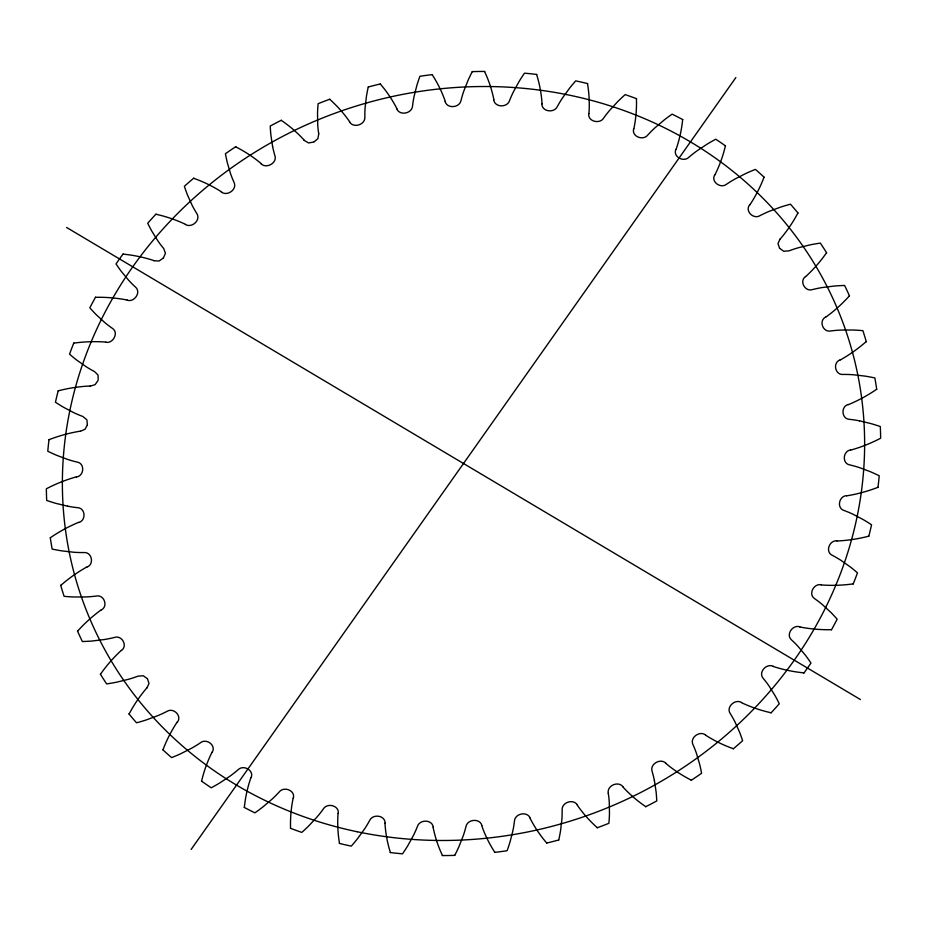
<?xml version="1.0" encoding="UTF-8"?>
<svg xmlns="http://www.w3.org/2000/svg" width="927" height="927" viewBox="0 0 927 927"><rect width="100%" height="100%" fill="white"/><g stroke="black" fill="none" stroke-linecap="round" stroke-linejoin="round"><path stroke-width="1.39" d="M338.251 813.431C339.375 805.412 327.046 802.492 323.28 809.028A115.342 106.327 -20.1 0 1 317.196 816.814L309.085 825.563A176.049 162.295 -20.1 0 1 301.808 832.4A420.928 388.042 -20.1 0 1 290.418 828.274M588.749 113.569C587.614 121.588 599.954 124.508 603.72 117.972A115.342 106.327 -20.1 0 1 609.804 110.186L617.915 101.437A176.049 162.295 -20.1 0 1 625.192 94.6A420.928 388.042 -20.1 0 1 636.582 98.725M87.347 424.775L86.918 419.827L82.816 416.466A115.342 106.327 -20.1 0 1 73.847 412.7L63.592 407.301A176.049 162.295 -20.1 0 1 55.446 402.202A420.928 388.042 -20.1 0 1 58.216 390.684M87.3 425.029L85.052 429.236L80.255 431.356M293.338 798.205C295.574 790.372 283.662 785.934 279.166 792.04A115.342 106.327 -20.1 0 1 272.132 799.097L262.967 806.884A176.049 162.295 -20.1 0 1 254.89 812.852A420.928 388.042 -20.1 0 1 244.207 807.394M633.662 128.795C631.414 136.64 643.338 141.055 647.834 134.96A115.342 106.327 -20.1 0 1 654.868 127.903L664.033 120.116A176.049 162.295 -20.1 0 1 672.11 114.148A420.928 388.042 -20.1 0 1 682.793 119.606M98.192 379.711L98.053 375.111L94.612 371.623A115.342 106.327 -20.1 0 1 86.269 366.802L76.883 360.197A176.049 162.295 -20.1 0 1 69.537 354.149A420.928 388.042 -20.1 0 1 73.801 342.978M97.88 380.707L95.11 384.635L90.093 386.2M251.101 777.695C254.404 770.221 243.152 764.277 237.961 769.873A115.342 106.327 -20.1 0 1 230.081 776.096L220.012 782.782A176.049 162.295 -20.1 0 1 211.252 787.788A420.928 388.042 -20.1 0 1 201.46 781.079M675.899 149.305C672.573 156.79 683.859 162.712 689.039 157.126A115.342 106.327 -20.1 0 1 696.919 150.904L706.988 144.218A176.049 162.295 -20.1 0 1 715.748 139.212A420.928 388.042 -20.1 0 1 725.54 145.921M212.213 752.237C216.524 745.262 206.153 737.857 200.302 742.875A115.342 106.327 -20.1 0 1 191.715 748.159L180.904 753.651A176.049 162.295 -20.1 0 1 171.599 757.614A420.928 388.042 -20.1 0 1 162.839 749.758M714.787 174.763C710.464 181.762 720.858 189.131 726.698 184.125A115.342 106.327 -20.1 0 1 735.285 178.841L746.096 173.349A176.049 162.295 -20.1 0 1 755.401 169.386A420.928 388.042 -20.1 0 1 764.161 177.242M177.3 722.226C182.457 715.957 173.384 707.174 166.93 711.415A115.342 106.327 -20.1 0 1 157.636 715.725L146.246 719.943A176.049 162.295 -20.1 0 1 136.547 722.805A420.928 388.042 -20.1 0 1 128.957 713.929M749.7 204.774C744.474 211.124 753.767 219.884 760.198 215.528A115.342 106.327 -20.1 0 1 769.364 211.275L780.754 207.057A176.049 162.295 -20.1 0 1 790.453 204.195A420.928 388.042 -20.1 0 1 798.043 213.071M191.147 849.433L735.853 77.567M163.279 258.042L159.166 260.985L153.859 260.765M163.442 257.833L165.458 253.256L163.685 248.494A115.342 106.327 -20.1 0 1 157.984 241.032L152.04 231.518A176.049 162.295 -20.1 0 1 147.717 223.233A420.928 388.042 -20.1 0 1 155.979 214.102M146.883 688.124L149.015 683.431L147.509 678.993M780.117 238.876L777.985 243.569L779.491 248.007M121.472 650.487C128.077 645.76 121.75 634.694 114.299 637.486A115.342 106.327 -20.1 0 1 104.403 639.514L92.41 640.986A176.049 162.295 -20.1 0 1 82.376 641.53A420.928 388.042 -20.1 0 1 77.486 631.032M805.528 276.513C798.9 281.252 805.262 292.306 812.701 289.514A115.342 106.327 -20.1 0 1 822.597 287.486L834.59 286.014A176.049 162.295 -20.1 0 1 844.624 285.47A420.928 388.042 -20.1 0 1 849.514 295.968M101.449 609.908C108.529 606.084 103.94 594.184 96.118 596.073A115.342 106.327 -20.1 0 1 86.095 596.93L74.079 596.988A176.049 162.295 -20.1 0 1 64.114 596.339A420.928 388.042 -20.1 0 1 60.695 585.285M825.551 317.092C818.425 320.939 823.083 332.816 830.882 330.927A115.342 106.327 -20.1 0 1 840.905 330.07L852.921 330.012A176.049 162.295 -20.1 0 1 862.886 330.661A420.928 388.042 -20.1 0 1 866.305 341.715M87.138 567.011C94.566 564.114 91.808 551.658 83.731 552.562A115.342 106.327 -20.1 0 1 73.743 552.249L61.889 550.881A176.049 162.295 -20.1 0 1 52.155 549.062A420.928 388.042 -20.1 0 1 50.267 537.614M839.862 359.989C832.423 362.897 835.215 375.342 843.269 374.438A115.342 106.327 -20.1 0 1 853.257 374.751L865.111 376.119A176.049 162.295 -20.1 0 1 874.845 377.938A420.928 388.042 -20.1 0 1 876.733 389.386M314.23 141.796L317.926 138.587L318.737 133.72M313.732 142.028L308.61 142.955L304.068 140.325M78.76 522.492C86.396 520.51 85.516 507.799 77.335 507.648A115.342 106.327 -20.1 0 1 67.532 506.154M848.24 404.508C840.58 406.478 841.519 419.213 849.665 419.352A115.342 106.327 -20.1 0 1 859.468 420.846M76.454 477.034C84.172 475.98 85.157 463.257 77.022 462.052A115.342 106.327 -20.1 0 1 67.567 459.398L56.605 455.284A176.049 162.295 -20.1 0 1 47.787 451.217A420.928 388.042 -20.1 0 1 49.015 439.549M850.546 449.966C842.794 451.02 841.878 463.755 849.978 464.948A115.342 106.327 -20.1 0 1 859.433 467.602L870.395 471.716A176.049 162.295 -20.1 0 1 879.213 475.783A420.928 388.042 -20.1 0 1 877.985 487.451M846.745 495.644C839.016 495.783 836.316 508.263 844.184 510.534A115.342 106.327 -20.1 0 1 853.153 514.3L863.408 519.699A176.049 162.295 -20.1 0 1 871.554 524.798A420.928 388.042 -20.1 0 1 868.784 536.316M836.907 540.8C829.294 540.093 824.914 552.063 832.388 555.377A115.342 106.327 -20.1 0 1 840.731 560.198L850.117 566.803A176.049 162.295 -20.1 0 1 857.463 572.851A420.928 388.042 -20.1 0 1 853.199 584.022M105.956 342.26C112.793 343.882 119.374 332.608 112.213 328.228A115.342 106.327 -20.1 0 1 104.647 322.434L96.269 314.728A176.049 162.295 -20.1 0 1 89.838 307.822A420.928 388.042 -20.1 0 1 95.539 297.161M821.183 584.752C813.744 583.199 807.857 594.474 814.787 598.772A115.342 106.327 -20.1 0 1 822.353 604.566L830.731 612.272A176.049 162.295 -20.1 0 1 837.162 619.178A420.928 388.042 -20.1 0 1 831.461 629.839M127.184 300.221C134.357 302.573 141.599 292.179 135.365 286.976A115.342 106.327 -20.1 0 1 128.679 280.29L121.46 271.611A176.049 162.295 -20.1 0 1 116.037 263.952A420.928 388.042 -20.1 0 1 123.071 253.975M799.816 626.779C792.631 624.404 785.424 634.856 791.635 640.024A115.342 106.327 -20.1 0 1 798.321 646.71L805.54 655.389A176.049 162.295 -20.1 0 1 810.963 663.048A420.928 388.042 -20.1 0 1 803.929 673.025M859.468 420.835L870.974 423.604A176.049 162.295 -20.1 0 1 880.314 426.571A420.928 388.042 -20.1 0 1 880.65 438.216A143.198 132.005 -20.1 0 1 850.592 450.151M67.532 506.165L56.026 503.396A176.049 162.295 -20.1 0 1 46.686 500.429A420.928 388.042 -20.1 0 1 46.35 488.784A143.198 132.005 -20.1 0 1 76.408 476.849M773.141 666.235C766.281 663.072 757.915 672.562 763.315 678.506A115.342 106.327 -20.1 0 1 769.016 685.968L774.96 695.482A176.049 162.295 -20.1 0 1 779.283 703.767A420.928 388.042 -20.1 0 1 771.021 712.898M185.412 224.508C191.866 228.424 201.24 220 196.744 213.407A115.342 106.327 -20.1 0 1 192.121 205.284L187.521 195.076A176.049 162.295 -20.1 0 1 184.38 186.292A420.928 388.042 -20.1 0 1 193.743 178.146M741.588 702.492C735.134 698.564 725.783 707.023 730.256 713.593A115.342 106.327 -20.1 0 1 734.879 721.716L739.479 731.924A176.049 162.295 -20.1 0 1 742.62 740.708A420.928 388.042 -20.1 0 1 733.257 748.854M66.593 227.474L860.407 699.526M221.356 192.016C227.324 196.675 237.532 189.34 233.998 182.271A115.342 106.327 -20.1 0 1 230.533 173.616L227.37 162.874A176.049 162.295 -20.1 0 1 225.435 153.731A420.928 388.042 -20.1 0 1 235.748 146.698M705.644 734.984C699.676 730.314 689.479 737.672 693.002 744.729A115.342 106.327 -20.1 0 1 696.467 753.384L699.63 764.126A176.049 162.295 -20.1 0 1 701.565 773.269A420.928 388.042 -20.1 0 1 691.252 780.302M261.217 163.882C266.107 169.004 277.555 163.14 274.879 155.562A115.342 106.327 -20.1 0 1 272.619 146.512M665.887 763.199C660.487 757.811 649.607 764.045 652.121 771.438A115.342 106.327 -20.1 0 1 654.381 780.488M622.932 786.675C618.216 780.627 606.745 785.69 608.263 793.28M779.792 248.413L783.674 251.24L789.016 250.846A115.342 106.327 -20.1 0 1 798.622 247.671L810.407 244.809A176.049 162.295 -20.1 0 1 820.36 243.094A420.928 388.042 -20.1 0 1 826.641 252.862M147.208 678.587L143.326 675.76L137.984 676.154A115.342 106.327 -20.1 0 1 128.378 679.329L116.593 682.191A176.049 162.295 -20.1 0 1 106.64 683.906A420.928 388.042 -20.1 0 1 100.359 674.138M349.537 121.935C353.488 128.586 365.4 124.728 364.867 117.069A115.342 106.327 -20.1 0 1 365.111 107.648L366.432 96.362A176.049 162.295 -20.1 0 1 368.262 87.011M577.463 805.065C573.512 798.414 561.6 802.272 562.133 809.931A115.342 106.327 -20.1 0 1 561.889 819.352L560.568 830.638A176.049 162.295 -20.1 0 1 558.738 839.989M396.802 108.934C399.885 116.107 412.144 113.5 412.561 105.887A115.342 106.327 -20.1 0 1 414.056 96.501L416.872 85.388A176.049 162.295 -20.1 0 1 419.919 76.269A420.928 388.042 -20.1 0 1 432.306 74.612M530.198 818.066C527.127 810.893 514.856 813.5 514.439 821.113A115.342 106.327 -20.1 0 1 512.944 830.499L510.128 841.612A176.049 162.295 -20.1 0 1 507.081 850.731A420.928 388.042 -20.1 0 1 494.694 852.388M445.111 101.53C447.231 109.108 459.734 107.81 461.055 100.336A115.342 106.327 -20.1 0 1 463.778 91.147L468.042 80.371A176.049 162.295 -20.1 0 1 472.272 71.634M481.889 825.47C479.757 817.881 467.278 819.201 465.945 826.664A115.342 106.327 -20.1 0 1 463.222 835.853L458.958 846.629A176.049 162.295 -20.1 0 1 454.728 855.366M493.72 99.826C494.809 107.706 507.405 107.752 509.583 100.522A115.342 106.327 -20.1 0 1 513.5 91.669L519.143 81.402A176.049 162.295 -20.1 0 1 524.473 73.175A420.928 388.042 -20.1 0 1 536.745 74.438M433.28 827.174C432.191 819.294 419.595 819.248 417.417 826.478A115.342 106.327 -20.1 0 1 413.5 835.331L407.857 845.598A176.049 162.295 -20.1 0 1 402.527 853.825A420.928 388.042 -20.1 0 1 390.255 852.562M654.392 780.488L656.073 791.588A176.049 162.295 -20.1 0 1 656.756 800.951A420.928 388.042 -20.1 0 1 645.644 806.757M272.608 146.512L270.927 135.412A176.049 162.295 -20.1 0 1 270.244 126.049A420.928 388.042 -20.1 0 1 281.356 120.243M541.855 103.87C541.843 111.889 554.392 113.349 557.394 106.431A115.342 106.327 -20.1 0 1 562.434 98.042L569.363 88.471A176.049 162.295 -20.1 0 1 575.713 80.869A420.928 388.042 -20.1 0 1 587.648 83.581M385.145 823.13C385.157 815.111 372.608 813.651 369.606 820.569A115.342 106.327 -20.1 0 1 364.566 828.958L357.637 838.529A176.049 162.295 -20.1 0 1 351.287 846.131A420.928 388.042 -20.1 0 1 339.352 843.419M691.322 780.175A143.198 132.005 -20.1 0 1 665.748 763.338M597.173 827.788A420.928 388.042 -20.1 0 0 608.888 823.303A176.049 162.295 -20.1 0 0 609.468 813.883L609.294 802.597A115.342 106.327 -20.1 0 0 608.274 793.28M558.738 839.989A420.928 388.042 -20.1 0 1 546.582 843.083M454.74 855.378A420.928 388.042 -20.1 0 1 442.306 855.563M329.827 99.212A420.928 388.042 -20.1 0 0 318.112 103.697A176.049 162.295 -20.1 0 0 317.532 113.117L317.706 124.403A115.342 106.327 -20.1 0 0 318.726 133.72M368.262 87.011A420.928 388.042 -20.1 0 1 380.418 83.917M472.26 71.622A420.928 388.042 -20.1 0 1 484.694 71.437M645.737 806.641A143.198 132.005 -20.1 0 1 622.77 786.803M597.278 827.684A143.198 132.005 -20.1 0 1 577.289 805.169M546.698 842.991A143.198 132.005 -20.1 0 1 530.012 818.147M494.821 852.319A143.198 132.005 -20.1 0 1 481.692 825.54M442.446 855.505A143.198 132.005 -20.1 0 1 433.083 827.208M390.394 852.516A143.198 132.005 -20.1 0 1 384.948 823.153M339.502 843.385A143.198 132.005 -20.1 0 1 338.054 813.419M290.568 828.263A143.198 132.005 -20.1 0 1 293.141 798.17M244.357 807.394A143.198 132.005 -20.1 0 1 250.916 777.649M201.599 781.102A143.198 132.005 -20.1 0 1 212.04 752.168M162.978 749.804A143.198 132.005 -20.1 0 1 177.127 722.133M129.096 713.987A143.198 132.005 -20.1 0 1 146.733 688.019M100.487 674.219A143.198 132.005 -20.1 0 1 121.333 650.36M77.601 631.125A143.198 132.005 -20.1 0 1 101.333 609.757M60.8 585.389A143.198 132.005 -20.1 0 1 87.045 566.849M50.348 537.73A143.198 132.005 -20.1 0 1 78.691 522.318M49.061 439.676A143.198 132.005 -20.1 0 1 80.22 431.171M58.239 390.823A143.198 132.005 -20.1 0 1 90.093 386.003M73.812 343.117A143.198 132.005 -20.1 0 1 105.84 342.063M95.527 297.312A143.198 132.005 -20.1 0 1 127.242 300.035M123.048 254.125A143.198 132.005 -20.1 0 1 153.94 260.58M155.945 214.241A143.198 132.005 -20.1 0 1 185.516 224.334M193.685 178.285A143.198 132.005 -20.1 0 1 221.472 191.854M235.678 146.825A143.198 132.005 -20.1 0 1 261.252 163.662M281.263 120.359A143.198 132.005 -20.1 0 1 304.23 140.197M329.722 99.316A143.198 132.005 -20.1 0 1 349.711 121.831M380.302 84.009A143.198 132.005 -20.1 0 1 396.988 108.853M432.179 74.681A143.198 132.005 -20.1 0 1 445.308 101.46M484.554 71.495A143.198 132.005 -20.1 0 1 493.917 99.792M536.606 74.484A143.198 132.005 -20.1 0 1 542.052 103.847M587.498 83.615A143.198 132.005 -20.1 0 1 588.946 113.581M636.432 98.737A143.198 132.005 -20.1 0 1 633.859 128.83M682.643 119.606A143.198 132.005 -20.1 0 1 676.084 149.351M725.401 145.898A143.198 132.005 -20.1 0 1 714.96 174.832M764.022 177.196A143.198 132.005 -20.1 0 1 749.873 204.867M797.904 213.013A143.198 132.005 -20.1 0 1 780.267 238.981M826.513 252.781A143.198 132.005 -20.1 0 1 805.667 276.64M849.399 295.875A143.198 132.005 -20.1 0 1 825.667 317.243M866.2 341.611A143.198 132.005 -20.1 0 1 839.955 360.151M876.652 389.27A143.198 132.005 -20.1 0 1 848.309 404.682M877.939 487.324A143.198 132.005 -20.1 0 1 846.78 495.829M868.761 536.177A143.198 132.005 -20.1 0 1 836.907 540.997M853.188 583.883A143.198 132.005 -20.1 0 1 821.16 584.937M831.473 629.688A143.198 132.005 -20.1 0 1 799.758 626.965M803.952 672.875A143.198 132.005 -20.1 0 1 773.06 666.42M771.055 712.759A143.198 132.005 -20.1 0 1 741.484 702.666M733.315 748.715A143.198 132.005 -20.1 0 1 705.528 735.146M357.196 831.751A404.74 373.118 -20.1 0 0 851.623 349.247A404.74 373.118 -20.1 0 0 181.68 209.502A404.74 373.118 -20.1 0 0 357.196 831.751"/></g></svg>
